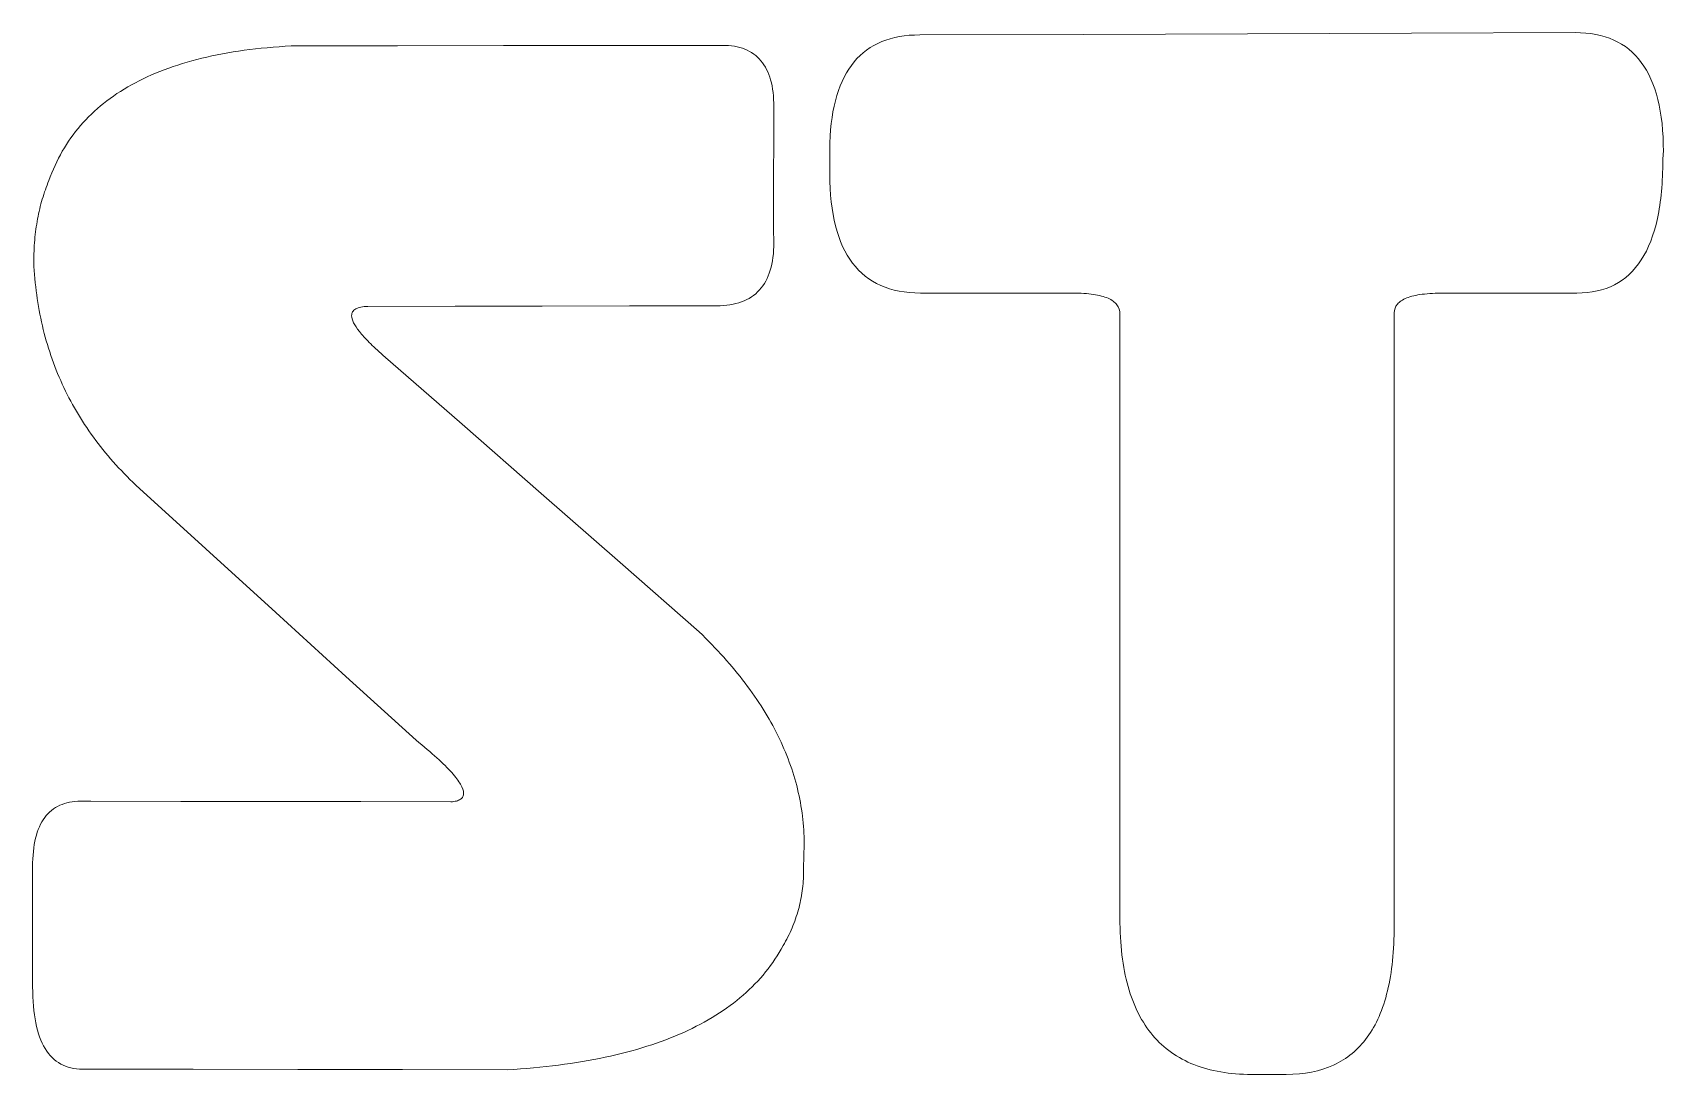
# Model space of a CAD drawing. Header units: millimetres. Extents: x 8 to 95, y 4 to 126.
# Drawn here: x 82.09 to 87.85, y 122.16 to 125.84 of the extents above; entities that cross this region are included whole.
import ezdxf

# ---------------------------------------------------------------- set-up
doc = ezdxf.new("R2010")
doc.units = ezdxf.units.MM
doc.header["$MEASUREMENT"] = 0
doc.layers.add('text outlines', color=7, linetype='Continuous', lineweight=0)

# ---------------------------------------------------------------- blocks, each defined once
blk = doc.blocks.new('Block_10')
at = {"layer": 'text outlines', "color": 7, "lineweight": 9}
for points, knots in [([(85.9339, 122.7131), (85.9339, 122.7131), (85.9339, 123.2467), (85.9339, 123.2467), (85.9339, 123.2467), (85.9339, 123.7803), (85.9339, 123.7803), (85.9339, 123.7803), (85.9339, 124.3138), (85.9339, 124.3138), (85.9339, 124.3138), (85.9339, 124.8474), (85.9339, 124.8474), (85.9339, 124.8597), (85.9305, 124.8705), (85.9236, 124.8797), (85.9166, 124.8889), (85.9062, 124.8966), (85.8924, 124.9027), (85.8785, 124.9088), (85.8612, 124.9134), (85.8405, 124.9165), (85.8197, 124.9196), (85.7955, 124.9211), (85.7679, 124.9211), (85.7679, 124.9211), (85.6333, 124.9211), (85.6333, 124.9211), (85.6333, 124.9211), (85.4987, 124.9211), (85.4987, 124.9211), (85.4987, 124.9211), (85.364, 124.9211), (85.364, 124.9211), (85.364, 124.9211), (85.2294, 124.9211), (85.2294, 124.9211), (85.1761, 124.9214), (85.1295, 124.9305), (85.0895, 124.9481), (85.0495, 124.9658), (85.0162, 124.9921), (84.9896, 125.0271), (84.963, 125.0621), (84.943, 125.1058), (84.9297, 125.1581), (84.9164, 125.2104), (84.9097, 125.2714), (84.9097, 125.3411), (84.9097, 125.3411), (84.9097, 125.3687), (84.9097, 125.3687), (84.9097, 125.3687), (84.9097, 125.3964), (84.9097, 125.3964), (84.9097, 125.3964), (84.9097, 125.424), (84.9097, 125.424), (84.9097, 125.424), (84.9097, 125.4516), (84.9097, 125.4516), (84.9118, 125.5152), (84.9199, 125.5707), (84.9342, 125.6184), (84.9485, 125.666), (84.9688, 125.7057), (84.9953, 125.7374), (85.0217, 125.7692), (85.0543, 125.793), (85.093, 125.8089), (85.1317, 125.8247), (85.1765, 125.8327), (85.2274, 125.8327), (85.2274, 125.8327), (85.806, 125.8347), (85.806, 125.8347), (85.806, 125.8347), (86.3846, 125.8367), (86.3846, 125.8367), (86.3846, 125.8367), (86.9632, 125.8387), (86.9632, 125.8387), (86.9632, 125.8387), (87.5418, 125.8408), (87.5418, 125.8408), (87.5936, 125.8408), (87.639, 125.832), (87.6779, 125.8145), (87.7168, 125.7971), (87.7493, 125.7708), (87.7753, 125.7358), (87.8012, 125.7009), (87.8207, 125.6571), (87.8337, 125.6047), (87.8467, 125.5522), (87.8532, 125.491), (87.8532, 125.421), (87.8532, 125.421), (87.8527, 125.4133), (87.8527, 125.4133), (87.8527, 125.4133), (87.8522, 125.4056), (87.8522, 125.4056), (87.8522, 125.4056), (87.8517, 125.3979), (87.8517, 125.3979), (87.8517, 125.3979), (87.8511, 125.3901), (87.8511, 125.3901), (87.8511, 125.312), (87.8448, 125.2436), (87.8322, 125.185), (87.8195, 125.1263), (87.8005, 125.0775), (87.7753, 125.0384), (87.75, 124.9993), (87.7184, 124.97), (87.6805, 124.9504), (87.6426, 124.9309), (87.5984, 124.9211), (87.548, 124.9211), (87.548, 124.9211), (87.4307, 124.9211), (87.4307, 124.9211), (87.4307, 124.9211), (87.3134, 124.9211), (87.3134, 124.9211), (87.3134, 124.9211), (87.1961, 124.9211), (87.1961, 124.9211), (87.1961, 124.9211), (87.0788, 124.9211), (87.0788, 124.9211), (87.0494, 124.9211), (87.0237, 124.9197), (87.0017, 124.9168), (86.9797, 124.9139), (86.9613, 124.9095), (86.9467, 124.9037), (86.932, 124.898), (86.921, 124.8907), (86.9137, 124.882), (86.9064, 124.8733), (86.9027, 124.8631), (86.9027, 124.8515), (86.9027, 124.8515), (86.9027, 124.3103), (86.9027, 124.3103), (86.9027, 124.3103), (86.9027, 123.7691), (86.9027, 123.7691), (86.9027, 123.7691), (86.9027, 123.2278), (86.9027, 123.2278), (86.9027, 123.2278), (86.9027, 122.6866), (86.9027, 122.6866), (86.9027, 122.5992), (86.8948, 122.5228), (86.8789, 122.4572), (86.863, 122.3917), (86.8392, 122.3371), (86.8074, 122.2934), (86.7756, 122.2497), (86.736, 122.2169), (86.6883, 122.195), (86.6407, 122.1732), (86.5852, 122.1623), (86.5217, 122.1623), (86.5217, 122.1623), (86.491, 122.1623), (86.491, 122.1623), (86.491, 122.1623), (86.4604, 122.1623), (86.4604, 122.1623), (86.4604, 122.1623), (86.4297, 122.1623), (86.4297, 122.1623), (86.4297, 122.1623), (86.399, 122.1623), (86.399, 122.1623), (86.3215, 122.1623), (86.2537, 122.1737), (86.1956, 122.1967), (86.1374, 122.2196), (86.089, 122.2541), (86.0502, 122.3), (86.0115, 122.3459), (85.9824, 122.4033), (85.963, 122.4721), (85.9436, 122.541), (85.9339, 122.6213), (85.9339, 122.7131)], [0, 0, 0, 0, 1, 1, 1, 2, 2, 2, 3, 3, 3, 4, 4, 4, 5, 5, 5, 6, 6, 6, 7, 7, 7, 8, 8, 8, 9, 9, 9, 10, 10, 10, 11, 11, 11, 12, 12, 12, 13, 13, 13, 14, 14, 14, 15, 15, 15, 16, 16, 16, 17, 17, 17, 18, 18, 18, 19, 19, 19, 20, 20, 20, 21, 21, 21, 22, 22, 22, 23, 23, 23, 24, 24, 24, 25, 25, 25, 26, 26, 26, 27, 27, 27, 28, 28, 28, 29, 29, 29, 30, 30, 30, 31, 31, 31, 32, 32, 32, 33, 33, 33, 34, 34, 34, 35, 35, 35, 36, 36, 36, 37, 37, 37, 38, 38, 38, 39, 39, 39, 40, 40, 40, 41, 41, 41, 42, 42, 42, 43, 43, 43, 44, 44, 44, 45, 45, 45, 46, 46, 46, 47, 47, 47, 48, 48, 48, 49, 49, 49, 50, 50, 50, 51, 51, 51, 52, 52, 52, 53, 53, 53, 54, 54, 54, 55, 55, 55, 56, 56, 56, 57, 57, 57, 58, 58, 58, 59, 59, 59, 60, 60, 60, 61, 61, 61, 62, 62, 62, 63, 63, 63, 64, 64, 64, 64]), ([(83.2785, 124.8741), (83.2689, 124.8737), (83.2605, 124.8728), (83.2533, 124.8713), (83.2462, 124.8697), (83.2402, 124.8676), (83.2354, 124.8649), (83.2306, 124.8622), (83.227, 124.8588), (83.2245, 124.8549), (83.2221, 124.851), (83.2209, 124.8465), (83.2209, 124.8413), (83.2209, 124.8342), (83.2232, 124.8259), (83.2278, 124.8165), (83.2325, 124.8071), (83.2394, 124.7966), (83.2486, 124.785), (83.2578, 124.7734), (83.2693, 124.7607), (83.2831, 124.7468), (83.297, 124.733), (83.3131, 124.7181), (83.3315, 124.702), (83.3315, 124.702), (83.6107, 124.4577), (83.6107, 124.4577), (83.6107, 124.4577), (83.8898, 124.2135), (83.8898, 124.2135), (83.8898, 124.2135), (84.1689, 123.9692), (84.1689, 123.9692), (84.1689, 123.9692), (84.4481, 123.725), (84.4481, 123.725), (84.5098, 123.6652), (84.5639, 123.6049), (84.6102, 123.5438), (84.6565, 123.4828), (84.6952, 123.4212), (84.7261, 123.3589), (84.7569, 123.2966), (84.7801, 123.2336), (84.7956, 123.17), (84.811, 123.1064), (84.8188, 123.0422), (84.8188, 122.9774), (84.8188, 122.9774), (84.8188, 122.9743), (84.8188, 122.9743), (84.8188, 122.9743), (84.8188, 122.9713), (84.8188, 122.9713), (84.8188, 122.9713), (84.8188, 122.9682), (84.8188, 122.9682), (84.8188, 122.9682), (84.8188, 122.9651), (84.8188, 122.9651), (84.8188, 122.9651), (84.8183, 122.9436), (84.8183, 122.9436), (84.8183, 122.9436), (84.8177, 122.9221), (84.8177, 122.9221), (84.8177, 122.9221), (84.8172, 122.9006), (84.8172, 122.9006), (84.8172, 122.9006), (84.8167, 122.879), (84.8167, 122.879), (84.8167, 122.8558), (84.8152, 122.8329), (84.8122, 122.8104), (84.8092, 122.7879), (84.8047, 122.7657), (84.7987, 122.7439), (84.7927, 122.722), (84.7852, 122.7005), (84.7763, 122.6793), (84.7673, 122.6582), (84.7569, 122.6373), (84.745, 122.6168), (84.7091, 122.5513), (84.6619, 122.493), (84.6033, 122.442), (84.5447, 122.391), (84.4748, 122.3472), (84.3936, 122.3107), (84.3124, 122.2741), (84.2198, 122.2449), (84.1159, 122.2229), (84.0119, 122.2009), (83.8967, 122.1861), (83.7701, 122.1786), (83.7701, 122.1786), (83.4003, 122.1791), (83.4003, 122.1791), (83.4003, 122.1791), (83.0306, 122.1797), (83.0306, 122.1797), (83.0306, 122.1797), (82.6608, 122.1802), (82.6608, 122.1802), (82.6608, 122.1802), (82.2911, 122.1807), (82.2911, 122.1807), (82.2911, 122.1807), (82.286, 122.1807), (82.286, 122.1807), (82.286, 122.1807), (82.2809, 122.1807), (82.2809, 122.1807), (82.2809, 122.1807), (82.2759, 122.1807), (82.2759, 122.1807), (82.2759, 122.1807), (82.2708, 122.1807), (82.2708, 122.1807), (82.2414, 122.1807), (82.2157, 122.1868), (82.1937, 122.1989), (82.1716, 122.211), (82.1532, 122.2292), (82.1385, 122.2534), (82.1238, 122.2776), (82.1128, 122.3079), (82.1054, 122.3443), (82.0981, 122.3806), (82.0944, 122.423), (82.0944, 122.4715), (82.0944, 122.4715), (82.0944, 122.5775), (82.0944, 122.5775), (82.0944, 122.5775), (82.0944, 122.6835), (82.0944, 122.6835), (82.0944, 122.6835), (82.0944, 122.7895), (82.0944, 122.7895), (82.0944, 122.7895), (82.0944, 122.8956), (82.0944, 122.8956), (82.0944, 122.9341), (82.0979, 122.9678), (82.105, 122.9967), (82.1121, 123.0257), (82.1228, 123.0498), (82.137, 123.069), (82.1512, 123.0883), (82.1689, 123.1028), (82.1902, 123.1124), (82.2114, 123.1221), (82.2362, 123.1269), (82.2646, 123.1269), (82.2646, 123.1269), (82.2733, 123.1269), (82.2733, 123.1269), (82.2733, 123.1269), (82.282, 123.1269), (82.282, 123.1269), (82.282, 123.1269), (82.2907, 123.1269), (82.2907, 123.1269), (82.2907, 123.1269), (82.2994, 123.1269), (82.2994, 123.1269), (82.2994, 123.1269), (82.6174, 123.1264), (82.6174, 123.1264), (82.6174, 123.1264), (82.9353, 123.1259), (82.9353, 123.1259), (82.9353, 123.1259), (83.2533, 123.1253), (83.2533, 123.1253), (83.2533, 123.1253), (83.5713, 123.1248), (83.5713, 123.1248), (83.5788, 123.1252), (83.5854, 123.1261), (83.591, 123.1275), (83.5966, 123.129), (83.6013, 123.131), (83.6051, 123.1336), (83.6089, 123.1362), (83.6117, 123.1393), (83.6136, 123.143), (83.6155, 123.1466), (83.6164, 123.1509), (83.6164, 123.1557), (83.6164, 123.1642), (83.6129, 123.1745), (83.6059, 123.1865), (83.5989, 123.1985), (83.5884, 123.2123), (83.5744, 123.2279), (83.5603, 123.2434), (83.5428, 123.2607), (83.5218, 123.2797), (83.5008, 123.2987), (83.4763, 123.3195), (83.4483, 123.342), (83.4483, 123.342), (83.201, 123.5673), (83.201, 123.5673), (83.201, 123.5673), (82.9538, 123.7927), (82.9538, 123.7927), (82.9538, 123.7927), (82.7065, 124.018), (82.7065, 124.018), (82.7065, 124.018), (82.4592, 124.2433), (82.4592, 124.2433), (82.4025, 124.2965), (82.3525, 124.3528), (82.3092, 124.4122), (82.2658, 124.4716), (82.2291, 124.534), (82.199, 124.5996), (82.169, 124.6651), (82.1456, 124.7338), (82.1288, 124.8055), (82.1121, 124.8772), (82.102, 124.9519), (82.0985, 125.0298), (82.0985, 125.0568), (82.0996, 125.083), (82.1019, 125.1085), (82.1041, 125.134), (82.1075, 125.1588), (82.1119, 125.1829), (82.1164, 125.2069), (82.1219, 125.2303), (82.1286, 125.2529), (82.1353, 125.2755), (82.143, 125.2973), (82.1519, 125.3185), (82.1778, 125.3916), (82.2151, 125.4563), (82.2637, 125.5126), (82.3124, 125.5689), (82.3723, 125.6169), (82.4437, 125.6565), (82.515, 125.6961), (82.5977, 125.7273), (82.6918, 125.7502), (82.7858, 125.7731), (82.8912, 125.7876), (83.008, 125.7937), (83.008, 125.7937), (83.3829, 125.7943), (83.3829, 125.7943), (83.3829, 125.7943), (83.7577, 125.7948), (83.7577, 125.7948), (83.7577, 125.7948), (84.1325, 125.7953), (84.1325, 125.7953), (84.1325, 125.7953), (84.5073, 125.7958), (84.5073, 125.7958), (84.5073, 125.7958), (84.5129, 125.7958), (84.5129, 125.7958), (84.5129, 125.7958), (84.5185, 125.7958), (84.5185, 125.7958), (84.5185, 125.7958), (84.5241, 125.7958), (84.5241, 125.7958), (84.5241, 125.7958), (84.5297, 125.7958), (84.5297, 125.7958), (84.5601, 125.7958), (84.5867, 125.7913), (84.6095, 125.7822), (84.6323, 125.7732), (84.6513, 125.7596), (84.6665, 125.7415), (84.6816, 125.7234), (84.693, 125.7008), (84.7006, 125.6737), (84.7082, 125.6465), (84.712, 125.6148), (84.712, 125.5786), (84.712, 125.5786), (84.712, 125.5709), (84.712, 125.5709), (84.712, 125.5709), (84.712, 125.5633), (84.712, 125.5633), (84.712, 125.5633), (84.712, 125.5556), (84.712, 125.5556), (84.712, 125.5556), (84.712, 125.5479), (84.712, 125.5479), (84.712, 125.5479), (84.7115, 125.4466), (84.7115, 125.4466), (84.7115, 125.4466), (84.7111, 125.3452), (84.7111, 125.3452), (84.7111, 125.3452), (84.7107, 125.2438), (84.7107, 125.2438), (84.7107, 125.2438), (84.7102, 125.1424), (84.7102, 125.1424), (84.7105, 125.1387), (84.7107, 125.1349), (84.711, 125.1312), (84.7112, 125.1276), (84.7113, 125.1239), (84.7115, 125.1203), (84.7116, 125.1167), (84.7118, 125.1132), (84.7118, 125.1097), (84.7119, 125.1062), (84.712, 125.1028), (84.712, 125.0994), (84.712, 125.0622), (84.7077, 125.0296), (84.6993, 125.0017), (84.6909, 124.9738), (84.6782, 124.9506), (84.6613, 124.932), (84.6444, 124.9133), (84.6233, 124.8994), (84.598, 124.8901), (84.5727, 124.8808), (84.5432, 124.8761), (84.5094, 124.8761), (84.5094, 124.8761), (84.2017, 124.8756), (84.2017, 124.8756), (84.2017, 124.8756), (83.8939, 124.8751), (83.8939, 124.8751), (83.8939, 124.8751), (83.5862, 124.8746), (83.5862, 124.8746), (83.5862, 124.8746), (83.2785, 124.8741), (83.2785, 124.8741)], [0, 0, 0, 0, 1, 1, 1, 2, 2, 2, 3, 3, 3, 4, 4, 4, 5, 5, 5, 6, 6, 6, 7, 7, 7, 8, 8, 8, 9, 9, 9, 10, 10, 10, 11, 11, 11, 12, 12, 12, 13, 13, 13, 14, 14, 14, 15, 15, 15, 16, 16, 16, 17, 17, 17, 18, 18, 18, 19, 19, 19, 20, 20, 20, 21, 21, 21, 22, 22, 22, 23, 23, 23, 24, 24, 24, 25, 25, 25, 26, 26, 26, 27, 27, 27, 28, 28, 28, 29, 29, 29, 30, 30, 30, 31, 31, 31, 32, 32, 32, 33, 33, 33, 34, 34, 34, 35, 35, 35, 36, 36, 36, 37, 37, 37, 38, 38, 38, 39, 39, 39, 40, 40, 40, 41, 41, 41, 42, 42, 42, 43, 43, 43, 44, 44, 44, 45, 45, 45, 46, 46, 46, 47, 47, 47, 48, 48, 48, 49, 49, 49, 50, 50, 50, 51, 51, 51, 52, 52, 52, 53, 53, 53, 54, 54, 54, 55, 55, 55, 56, 56, 56, 57, 57, 57, 58, 58, 58, 59, 59, 59, 60, 60, 60, 61, 61, 61, 62, 62, 62, 63, 63, 63, 64, 64, 64, 65, 65, 65, 66, 66, 66, 67, 67, 67, 68, 68, 68, 69, 69, 69, 70, 70, 70, 71, 71, 71, 72, 72, 72, 73, 73, 73, 74, 74, 74, 75, 75, 75, 76, 76, 76, 77, 77, 77, 78, 78, 78, 79, 79, 79, 80, 80, 80, 81, 81, 81, 82, 82, 82, 83, 83, 83, 84, 84, 84, 85, 85, 85, 86, 86, 86, 87, 87, 87, 88, 88, 88, 89, 89, 89, 90, 90, 90, 91, 91, 91, 92, 92, 92, 93, 93, 93, 94, 94, 94, 95, 95, 95, 96, 96, 96, 97, 97, 97, 98, 98, 98, 99, 99, 99, 100, 100, 100, 101, 101, 101, 102, 102, 102, 103, 103, 103, 104, 104, 104, 105, 105, 105, 106, 106, 106, 107, 107, 107, 108, 108, 108, 109, 109, 109, 110, 110, 110, 111, 111, 111, 112, 112, 112, 113, 113, 113, 114, 114, 114, 115, 115, 115, 116, 116, 116, 116])]:
    blk.add_open_spline(points, degree=3, knots=knots, dxfattribs=at)

msp = doc.modelspace()

# ---------------------------------------------------------------- block references
at = {"layer": 'text outlines'}
msp.add_blockref('Block_10', (0, 0), dxfattribs=at)

doc.saveas('drawing.dxf')
